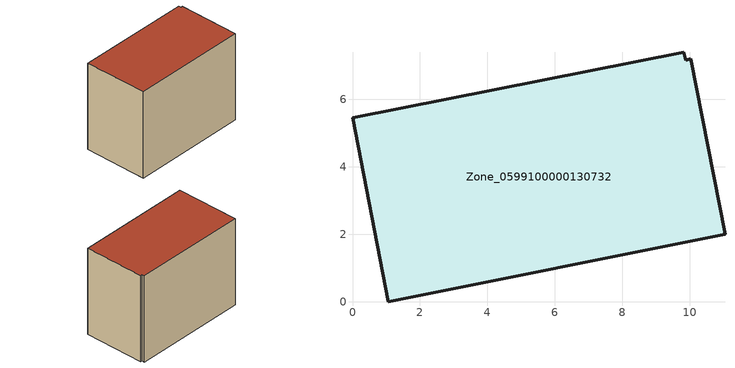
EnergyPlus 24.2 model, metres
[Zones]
Zone_0599100000130732
 floor ground (C_G): 10.03,7.2 11.05,2 1.06,0 0,5.46 9.84,7.4 9.88,7.17 z0
 wall outside (C_F): 1.06,0 11.05,2 10.03,7.2 9.88,7.17 9.84,7.4 0,5.46 1.06,0 z0:7.75
 roof outside (C_R): 11.05,2 10.03,7.2 9.88,7.17 9.84,7.4 0,5.46 1.06,0 z7.75
[BUILDING]
Pand.0599100000130732: North Axis=0; Terrain=City; Loads Convergence Tolerance Value=0.04; Temperature Convergence Tolerance Value=0.4; Solar Distribution=FullExterior; Maximum Number of Warmup Days=25; Minimum Number of Warmup Days=1
[Site:Location]
Rotterdam.The.Hague.AP_ZH_NLD Design_Conditions: Latitude=51.96; Longitude=4.45; Time Zone=1; Elevation=-4.5
[SITE:GROUNDTEMPERATURE:BUILDINGSURFACE]
18, 18, 18, 18, 18, 18, 18, 18, 18, 18, 18, 18
[MATERIAL] Thermal Absorptance=0.9; Solar Absorptance=0.7; Visible Absorptance=0.7
Name | Roughness | Thickness | Conductivity | Density | Specific Heat
G.TC.1946 | MediumSmooth | 0.15 | 1 | 540 | 1210
F.TC.1946 | Rough | 0.3 | 0.857143 | 1920 | 840
R.TC.1946 | MediumRough | 0.2 | 0.909091 | 1500 | 1000
[CONSTRUCTION]
C_G: G.TC.1946
C_F: F.TC.1946
C_R: R.TC.1946
[ZONE]
Zone_0599100000130732: Type=1; Multiplier=1; Ceiling Height=Autocalculate; Volume=Autocalculate; Floor Area=autocalculate; Part of Total Floor Area=Yes
[ZONEINFILTRATION:DESIGNFLOWRATE]
Infil_Zone_0599100000130732: Zone or ZoneList or Space or SpaceList=Zone_0599100000130732; Schedule=AlwaysOn; Design Flow Rate Calculation Method=Flow/Area; Flow Rate per Floor Area=0.003; Constant Term Coefficient=1; Temperature Term Coefficient=0; Velocity Term Coefficient=0; Velocity Squared Term Coefficient=0
[HVACTEMPLATE:ZONE:IDEALLOADSAIRSYSTEM]
Zone_0599100000130732: Maximum Heating Supply Air Temperature=50; Minimum Cooling Supply Air Temperature=13; Maximum Heating Supply Air Humidity Ratio=0.0156; Minimum Cooling Supply Air Humidity Ratio=0.0077; Heating Limit=NoLimit; Cooling Limit=NoLimit; Dehumidification Control Type=ConstantSensibleHeatRatio; Cooling Sensible Heat Ratio=0.7; Dehumidification Setpoint=60; Humidification Control Type=None; Humidification Setpoint=30; Outdoor Air Method=None; Outdoor Air Flow Rate per Person=0.00944; Outdoor Air Flow Rate per Zone Floor Area=0; Outdoor Air Flow Rate per Zone=0; Demand Controlled Ventilation Type=None; Outdoor Air Economizer Type=NoEconomizer; Heat Recovery Type=None; Sensible Heat Recovery Effectiveness=0.7; Latent Heat Recovery Effectiveness=0.65
[ZONECONTROL:THERMOSTAT]
ThermostatControl_Zone_0599100000130732: Zone or ZoneList=Zone_0599100000130732; Control Type Schedule=DualSetpointControlType; Control 1=Thermostat_Zone_0599100000130732; Temperature Difference Between Cutout And Setpoint=0
[THERMOSTATSETPOINT:DUALSETPOINT]
Thermostat_Zone_0599100000130732: Heating Setpoint Temperature Schedule=HeatingSetpoint_Zone_0599100000130732; Cooling Setpoint Temperature Schedule=CoolingSetpoint_Zone_0599100000130732
[SCHEDULE:COMPACT]
HeatingSetpoint_Zone_0599100000130732: Through: 12/31, For: AllDays, Until: 24:00, 21
CoolingSetpoint_Zone_0599100000130732: Through: 12/31, For: AllDays, Until: 24:00, 24
DualSetpointControlType: Through: 12/31, For: AllDays, Until: 24:00, 4
AlwaysOn: Through: 12/31, For: AllDays, Until: 24:00, 1
